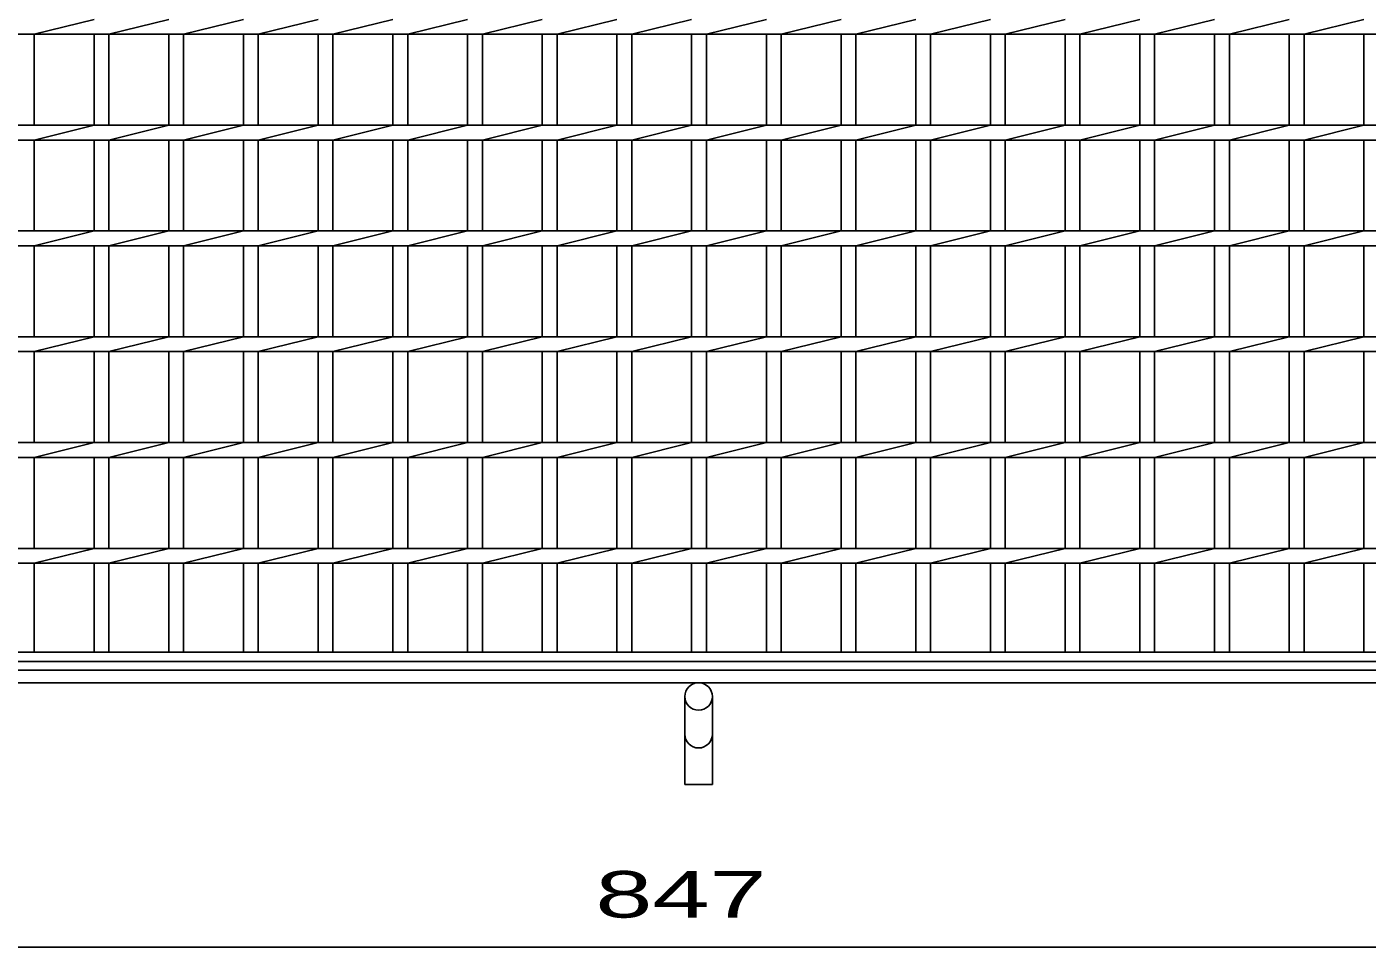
# Model space of a CAD drawing. Units: millimetres, scale not verified. Extents: x -1820 to 1731, y -1282 to 1054.
# Drawn here: x -1168 to -535, y -236 to 199 of the extents above; entities that cross this region are included whole.
import ezdxf
from ezdxf.enums import TextEntityAlignment as Align

# ---------------------------------------------------------------- set-up
doc = ezdxf.new("R2010")
doc.units = ezdxf.units.MM
doc.header["$LTSCALE"] = 10
for name, color, linetype, lineweight in [('16', 3, 'Continuous', 25), ('19', 6, 'Continuous', 25), ('22', 4, 'Continuous', 25)]:
    doc.layers.add(name, color=color, linetype=linetype, lineweight=lineweight)
doc.styles.add('ベクトル', font='')
doc.styles.get('ベクトル').set_extended_font_data('ベクトル')

msp = doc.modelspace()

# ---------------------------------------------------------------- linework, layer by layer
at = {"layer": '16'}
for p, q in [((-1164.5, 195.5), (-1136.2, 202.5)), ((-1129.2, 195.5), (-1100.9, 202.5)), ((-1093.9, 195.5), (-1065.6, 202.5)), ((-1058.6, 195.5), (-1030.3, 202.5)), ((-1023.3, 195.5), (-995, 202.5)), ((-988, 195.5), (-959.7, 202.5)), ((-952.7, 195.5), (-924.4, 202.5)), ((-917.4, 195.5), (-889.1, 202.5)), ((-882.1, 195.5), (-853.8, 202.5)), ((-846.8, 195.5), (-818.5, 202.5)), ((-811.5, 195.5), (-783.2, 202.5)), ((-776.2, 195.5), (-747.9, 202.5)), ((-740.9, 195.5), (-712.6, 202.5)), ((-705.6, 195.5), (-677.3, 202.5)), ((-670.3, 195.5), (-642, 202.5)), ((-635, 195.5), (-606.7, 202.5)), ((-599.7, 195.5), (-571.4, 202.5)), ((-564.4, 195.5), (-536.1, 202.5)), ((-1348, 195.5), (-353, 195.5)), ((-1164.5, 152.5), (-1164.5, 195.5)), ((-1136.2, 152.5), (-1136.2, 195.5)), ((-1129.2, 152.5), (-1129.2, 195.5)), ((-1100.9, 152.5), (-1100.9, 195.5)), ((-1093.9, 152.5), (-1093.9, 195.5)), ((-1065.6, 152.5), (-1065.6, 195.5)), ((-1058.6, 152.5), (-1058.6, 195.5)), ((-1030.3, 152.5), (-1030.3, 195.5)), ((-1023.3, 152.5), (-1023.3, 195.5)), ((-995, 152.5), (-995, 195.5)), ((-988, 152.5), (-988, 195.5)), ((-959.7, 152.5), (-959.7, 195.5)), ((-952.7, 152.5), (-952.7, 195.5)), ((-924.4, 152.5), (-924.4, 195.5)), ((-917.4, 152.5), (-917.4, 195.5)), ((-889.1, 152.5), (-889.1, 195.5)), ((-882.1, 152.5), (-882.1, 195.5)), ((-853.8, 152.5), (-853.8, 195.5)), ((-846.8, 152.5), (-846.8, 195.5)), ((-818.5, 152.5), (-818.5, 195.5)), ((-811.5, 152.5), (-811.5, 195.5)), ((-783.2, 152.5), (-783.2, 195.5)), ((-776.2, 152.5), (-776.2, 195.5)), ((-747.9, 152.5), (-747.9, 195.5)), ((-740.9, 152.5), (-740.9, 195.5)), ((-712.6, 152.5), (-712.6, 195.5)), ((-705.6, 152.5), (-705.6, 195.5)), ((-677.3, 152.5), (-677.3, 195.5)), ((-670.3, 152.5), (-670.3, 195.5)), ((-642, 152.5), (-642, 195.5)), ((-635, 152.5), (-635, 195.5)), ((-606.7, 152.5), (-606.7, 195.5)), ((-599.7, 152.5), (-599.7, 195.5)), ((-571.4, 152.5), (-571.4, 195.5)), ((-564.4, 152.5), (-564.4, 195.5)), ((-536.1, 152.5), (-536.1, 195.5)), ((-1348, 152.5), (-353, 152.5)), ((-1164.5, 145.5), (-1136.2, 152.5)), ((-1129.2, 145.5), (-1100.9, 152.5)), ((-1093.9, 145.5), (-1065.6, 152.5)), ((-1058.6, 145.5), (-1030.3, 152.5)), ((-1023.3, 145.5), (-995, 152.5)), ((-988, 145.5), (-959.7, 152.5)), ((-952.7, 145.5), (-924.4, 152.5)), ((-917.4, 145.5), (-889.1, 152.5)), ((-882.1, 145.5), (-853.8, 152.5)), ((-846.8, 145.5), (-818.5, 152.5)), ((-811.5, 145.5), (-783.2, 152.5)), ((-776.2, 145.5), (-747.9, 152.5)), ((-740.9, 145.5), (-712.6, 152.5)), ((-705.6, 145.5), (-677.3, 152.5)), ((-670.3, 145.5), (-642, 152.5)), ((-635, 145.5), (-606.7, 152.5)), ((-599.7, 145.5), (-571.4, 152.5)), ((-564.4, 145.5), (-536.1, 152.5)), ((-1348, 145.5), (-353, 145.5)), ((-1164.5, 102.5), (-1164.5, 145.5)), ((-1136.2, 102.5), (-1136.2, 145.5)), ((-1129.2, 102.5), (-1129.2, 145.5)), ((-1100.9, 102.5), (-1100.9, 145.5)), ((-1093.9, 102.5), (-1093.9, 145.5)), ((-1065.6, 102.5), (-1065.6, 145.5)), ((-1058.6, 102.5), (-1058.6, 145.5)), ((-1030.3, 102.5), (-1030.3, 145.5)), ((-1023.3, 102.5), (-1023.3, 145.5)), ((-995, 102.5), (-995, 145.5)), ((-988, 102.5), (-988, 145.5)), ((-959.7, 102.5), (-959.7, 145.5)), ((-952.7, 102.5), (-952.7, 145.5)), ((-924.4, 102.5), (-924.4, 145.5)), ((-917.4, 102.5), (-917.4, 145.5)), ((-889.1, 102.5), (-889.1, 145.5)), ((-882.1, 102.5), (-882.1, 145.5)), ((-853.8, 102.5), (-853.8, 145.5)), ((-846.8, 102.5), (-846.8, 145.5)), ((-818.5, 102.5), (-818.5, 145.5)), ((-811.5, 102.5), (-811.5, 145.5)), ((-783.2, 102.5), (-783.2, 145.5)), ((-776.2, 102.5), (-776.2, 145.5)), ((-747.9, 102.5), (-747.9, 145.5)), ((-740.9, 102.5), (-740.9, 145.5)), ((-712.6, 102.5), (-712.6, 145.5)), ((-705.6, 102.5), (-705.6, 145.5)), ((-677.3, 102.5), (-677.3, 145.5)), ((-670.3, 102.5), (-670.3, 145.5)), ((-642, 102.5), (-642, 145.5)), ((-635, 102.5), (-635, 145.5)), ((-606.7, 102.5), (-606.7, 145.5)), ((-599.7, 102.5), (-599.7, 145.5)), ((-571.4, 102.5), (-571.4, 145.5)), ((-564.4, 102.5), (-564.4, 145.5)), ((-536.1, 102.5), (-536.1, 145.5)), ((-1348, 102.5), (-353, 102.5)), ((-1164.5, 95.5), (-1136.2, 102.5)), ((-1129.2, 95.5), (-1100.9, 102.5)), ((-1093.9, 95.5), (-1065.6, 102.5)), ((-1058.6, 95.5), (-1030.3, 102.5)), ((-1023.3, 95.5), (-995, 102.5)), ((-988, 95.5), (-959.7, 102.5)), ((-952.7, 95.5), (-924.4, 102.5)), ((-917.4, 95.5), (-889.1, 102.5)), ((-882.1, 95.5), (-853.8, 102.5)), ((-846.8, 95.5), (-818.5, 102.5)), ((-811.5, 95.5), (-783.2, 102.5)), ((-776.2, 95.5), (-747.9, 102.5)), ((-740.9, 95.5), (-712.6, 102.5)), ((-705.6, 95.5), (-677.3, 102.5)), ((-670.3, 95.5), (-642, 102.5)), ((-635, 95.5), (-606.7, 102.5)), ((-599.7, 95.5), (-571.4, 102.5)), ((-564.4, 95.5), (-536.1, 102.5)), ((-1348, 95.5), (-353, 95.5)), ((-1164.5, 52.5), (-1164.5, 95.5)), ((-1136.2, 52.5), (-1136.2, 95.5)), ((-1129.2, 52.5), (-1129.2, 95.5)), ((-1100.9, 52.5), (-1100.9, 95.5)), ((-1093.9, 52.5), (-1093.9, 95.5)), ((-1065.6, 52.5), (-1065.6, 95.5)), ((-1058.6, 52.5), (-1058.6, 95.5)), ((-1030.3, 52.5), (-1030.3, 95.5)), ((-1023.3, 52.5), (-1023.3, 95.5)), ((-995, 52.5), (-995, 95.5)), ((-988, 52.5), (-988, 95.5)), ((-959.7, 52.5), (-959.7, 95.5)), ((-952.7, 52.5), (-952.7, 95.5)), ((-924.4, 52.5), (-924.4, 95.5)), ((-917.4, 52.5), (-917.4, 95.5)), ((-889.1, 52.5), (-889.1, 95.5)), ((-882.1, 52.5), (-882.1, 95.5)), ((-853.8, 52.5), (-853.8, 95.5)), ((-846.8, 52.5), (-846.8, 95.5)), ((-818.5, 52.5), (-818.5, 95.5)), ((-811.5, 52.5), (-811.5, 95.5)), ((-783.2, 52.5), (-783.2, 95.5)), ((-776.2, 52.5), (-776.2, 95.5)), ((-747.9, 52.5), (-747.9, 95.5)), ((-740.9, 52.5), (-740.9, 95.5)), ((-712.6, 52.5), (-712.6, 95.5)), ((-705.6, 52.5), (-705.6, 95.5)), ((-677.3, 52.5), (-677.3, 95.5)), ((-670.3, 52.5), (-670.3, 95.5)), ((-642, 52.5), (-642, 95.5)), ((-635, 52.5), (-635, 95.5)), ((-606.7, 52.5), (-606.7, 95.5)), ((-599.7, 52.5), (-599.7, 95.5)), ((-571.4, 52.5), (-571.4, 95.5)), ((-564.4, 52.5), (-564.4, 95.5)), ((-536.1, 52.5), (-536.1, 95.5)), ((-1348, 52.5), (-353, 52.5)), ((-1164.5, 45.5), (-1136.2, 52.5)), ((-1129.2, 45.5), (-1100.9, 52.5)), ((-1093.9, 45.5), (-1065.6, 52.5)), ((-1058.6, 45.5), (-1030.3, 52.5)), ((-1023.3, 45.5), (-995, 52.5)), ((-988, 45.5), (-959.7, 52.5)), ((-952.7, 45.5), (-924.4, 52.5)), ((-917.4, 45.5), (-889.1, 52.5)), ((-882.1, 45.5), (-853.8, 52.5)), ((-846.8, 45.5), (-818.5, 52.5)), ((-811.5, 45.5), (-783.2, 52.5)), ((-776.2, 45.5), (-747.9, 52.5)), ((-740.9, 45.5), (-712.6, 52.5)), ((-705.6, 45.5), (-677.3, 52.5)), ((-670.3, 45.5), (-642, 52.5)), ((-635, 45.5), (-606.7, 52.5)), ((-599.7, 45.5), (-571.4, 52.5)), ((-564.4, 45.5), (-536.1, 52.5)), ((-1348, 45.5), (-353, 45.5)), ((-1164.5, 2.5), (-1164.5, 45.5)), ((-1136.2, 2.5), (-1136.2, 45.5)), ((-1129.2, 2.5), (-1129.2, 45.5)), ((-1100.9, 2.5), (-1100.9, 45.5)), ((-1093.9, 2.5), (-1093.9, 45.5)), ((-1065.6, 2.5), (-1065.6, 45.5)), ((-1058.6, 2.5), (-1058.6, 45.5)), ((-1030.3, 2.5), (-1030.3, 45.5)), ((-1023.3, 2.5), (-1023.3, 45.5)), ((-995, 2.5), (-995, 45.5)), ((-988, 2.5), (-988, 45.5)), ((-959.7, 2.5), (-959.7, 45.5)), ((-952.7, 2.5), (-952.7, 45.5)), ((-924.4, 2.5), (-924.4, 45.5)), ((-917.4, 2.5), (-917.4, 45.5)), ((-889.1, 2.5), (-889.1, 45.5)), ((-882.1, 2.5), (-882.1, 45.5)), ((-853.8, 2.5), (-853.8, 45.5)), ((-846.8, 2.5), (-846.8, 45.5)), ((-818.5, 2.5), (-818.5, 45.5)), ((-811.5, 2.5), (-811.5, 45.5)), ((-783.2, 2.5), (-783.2, 45.5)), ((-776.2, 2.5), (-776.2, 45.5)), ((-747.9, 2.5), (-747.9, 45.5)), ((-740.9, 2.5), (-740.9, 45.5)), ((-712.6, 2.5), (-712.6, 45.5)), ((-705.6, 2.5), (-705.6, 45.5)), ((-677.3, 2.5), (-677.3, 45.5)), ((-670.3, 2.5), (-670.3, 45.5)), ((-642, 2.5), (-642, 45.5)), ((-635, 2.5), (-635, 45.5)), ((-606.7, 2.5), (-606.7, 45.5)), ((-599.7, 2.5), (-599.7, 45.5)), ((-571.4, 2.5), (-571.4, 45.5)), ((-564.4, 2.5), (-564.4, 45.5)), ((-536.1, 2.5), (-536.1, 45.5)), ((-1348, 2.5), (-353, 2.5)), ((-1164.5, -4.5), (-1136.2, 2.5)), ((-1129.2, -4.5), (-1100.9, 2.5)), ((-1093.9, -4.5), (-1065.6, 2.5)), ((-1058.6, -4.5), (-1030.3, 2.5)), ((-1023.3, -4.5), (-995, 2.5)), ((-988, -4.5), (-959.7, 2.5)), ((-952.7, -4.5), (-924.4, 2.5)), ((-917.4, -4.5), (-889.1, 2.5)), ((-882.1, -4.5), (-853.8, 2.5)), ((-846.8, -4.5), (-818.5, 2.5)), ((-811.5, -4.5), (-783.2, 2.5)), ((-776.2, -4.5), (-747.9, 2.5)), ((-740.9, -4.5), (-712.6, 2.5)), ((-705.6, -4.5), (-677.3, 2.5)), ((-670.3, -4.5), (-642, 2.5)), ((-635, -4.5), (-606.7, 2.5)), ((-599.7, -4.5), (-571.4, 2.5)), ((-564.4, -4.5), (-536.1, 2.5)), ((-1348, -4.5), (-353, -4.5)), ((-1164.5, -47.5), (-1164.5, -4.5)), ((-1136.2, -47.5), (-1136.2, -4.5)), ((-1129.2, -47.5), (-1129.2, -4.5)), ((-1100.9, -47.5), (-1100.9, -4.5)), ((-1093.9, -47.5), (-1093.9, -4.5)), ((-1065.6, -47.5), (-1065.6, -4.5)), ((-1058.6, -47.5), (-1058.6, -4.5)), ((-1030.3, -47.5), (-1030.3, -4.5)), ((-1023.3, -47.5), (-1023.3, -4.5)), ((-995, -47.5), (-995, -4.5)), ((-988, -47.5), (-988, -4.5)), ((-959.7, -47.5), (-959.7, -4.5)), ((-952.7, -47.5), (-952.7, -4.5)), ((-924.4, -47.5), (-924.4, -4.5)), ((-917.4, -47.5), (-917.4, -4.5)), ((-889.1, -47.5), (-889.1, -4.5)), ((-882.1, -47.5), (-882.1, -4.5)), ((-853.8, -47.5), (-853.8, -4.5)), ((-846.8, -47.5), (-846.8, -4.5)), ((-818.5, -47.5), (-818.5, -4.5)), ((-811.5, -47.5), (-811.5, -4.5)), ((-783.2, -47.5), (-783.2, -4.5)), ((-776.2, -47.5), (-776.2, -4.5)), ((-747.9, -47.5), (-747.9, -4.5)), ((-740.9, -47.5), (-740.9, -4.5)), ((-712.6, -47.5), (-712.6, -4.5)), ((-705.6, -47.5), (-705.6, -4.5)), ((-677.3, -47.5), (-677.3, -4.5)), ((-670.3, -47.5), (-670.3, -4.5)), ((-642, -47.5), (-642, -4.5)), ((-635, -47.5), (-635, -4.5)), ((-606.7, -47.5), (-606.7, -4.5)), ((-599.7, -47.5), (-599.7, -4.5)), ((-571.4, -47.5), (-571.4, -4.5)), ((-564.4, -47.5), (-564.4, -4.5)), ((-536.1, -47.5), (-536.1, -4.5)), ((-1242.1, -47.5), (-458.5, -47.5)), ((-1164.5, -54.5), (-1136.2, -47.5)), ((-1129.2, -54.5), (-1100.9, -47.5)), ((-1093.9, -54.5), (-1065.6, -47.5)), ((-1058.6, -54.5), (-1030.3, -47.5)), ((-1023.3, -54.5), (-995, -47.5)), ((-988, -54.5), (-959.7, -47.5)), ((-952.7, -54.5), (-924.4, -47.5)), ((-917.4, -54.5), (-889.1, -47.5)), ((-882.1, -54.5), (-853.8, -47.5)), ((-846.8, -54.5), (-818.5, -47.5)), ((-811.5, -54.5), (-783.2, -47.5)), ((-776.2, -54.5), (-747.9, -47.5)), ((-740.9, -54.5), (-712.6, -47.5)), ((-705.6, -54.5), (-677.3, -47.5)), ((-670.3, -54.5), (-642, -47.5)), ((-635, -54.5), (-606.7, -47.5)), ((-599.7, -54.5), (-571.4, -47.5)), ((-564.4, -54.5), (-536.1, -47.5)), ((-1242.1, -54.5), (-458.5, -54.5)), ((-1164.5, -96.5), (-1164.5, -54.5)), ((-1136.2, -96.5), (-1136.2, -54.5)), ((-1129.2, -96.5), (-1129.2, -54.5)), ((-1100.9, -96.5), (-1100.9, -54.5)), ((-1093.9, -96.5), (-1093.9, -54.5)), ((-1065.6, -96.5), (-1065.6, -54.5)), ((-1058.6, -96.5), (-1058.6, -54.5)), ((-1030.3, -96.5), (-1030.3, -54.5)), ((-1023.3, -96.5), (-1023.3, -54.5)), ((-995, -96.5), (-995, -54.5)), ((-988, -96.5), (-988, -54.5)), ((-959.7, -96.5), (-959.7, -54.5)), ((-952.7, -96.5), (-952.7, -54.5)), ((-924.4, -96.5), (-924.4, -54.5)), ((-917.4, -96.5), (-917.4, -54.5)), ((-889.1, -96.5), (-889.1, -54.5)), ((-882.1, -96.5), (-882.1, -54.5)), ((-853.8, -96.5), (-853.8, -54.5)), ((-846.8, -96.5), (-846.8, -54.5)), ((-818.5, -96.5), (-818.5, -54.5)), ((-811.5, -96.5), (-811.5, -54.5)), ((-783.2, -96.5), (-783.2, -54.5)), ((-776.2, -96.5), (-776.2, -54.5)), ((-747.9, -96.5), (-747.9, -54.5)), ((-740.9, -96.5), (-740.9, -54.5)), ((-712.6, -96.5), (-712.6, -54.5)), ((-705.6, -96.5), (-705.6, -54.5)), ((-677.3, -96.5), (-677.3, -54.5)), ((-670.3, -96.5), (-670.3, -54.5)), ((-642, -96.5), (-642, -54.5)), ((-635, -96.5), (-635, -54.5)), ((-606.7, -96.5), (-606.7, -54.5)), ((-599.7, -96.5), (-599.7, -54.5)), ((-571.4, -96.5), (-571.4, -54.5)), ((-564.4, -96.5), (-564.4, -54.5)), ((-536.1, -96.5), (-536.1, -54.5)), ((-1348, -96.5), (-353, -96.5)), ((-353, -101), (-1348, -101)), ((-1171.5, -96.5), (-1164.5, -96.5)), ((-1136.2, -96.5), (-1129.2, -96.5)), ((-1100.9, -96.5), (-1093.9, -96.5)), ((-1065.6, -96.5), (-1058.6, -96.5)), ((-1030.3, -96.5), (-1023.3, -96.5)), ((-995, -96.5), (-988, -96.5)), ((-959.7, -96.5), (-952.7, -96.5)), ((-924.4, -96.5), (-917.4, -96.5)), ((-889.1, -96.5), (-882.1, -96.5)), ((-853.8, -96.5), (-846.8, -96.5)), ((-818.5, -96.5), (-811.5, -96.5)), ((-783.2, -96.5), (-776.2, -96.5)), ((-747.9, -96.5), (-740.9, -96.5)), ((-712.6, -96.5), (-705.6, -96.5)), ((-677.3, -96.5), (-670.3, -96.5)), ((-642, -96.5), (-635, -96.5)), ((-606.7, -96.5), (-599.7, -96.5)), ((-571.4, -96.5), (-564.4, -96.5)), ((-536.1, -96.5), (-529.1, -96.5))]:
    msp.add_line(p, q, dxfattribs=at)
at = {"layer": '19'}
for p, q in [((-1350.5, -105), (-350.5, -105)), ((-1350.5, -111), (-350.5, -111)), ((-857, -117.5), (-857, -159.12)), ((-844, -159.12), (-844, -117.5)), ((-857, -159.12), (-844, -159.12))]:
    msp.add_line(p, q, dxfattribs=at)
msp.add_circle((-850.5, -117.5), 6.5, dxfattribs=at)
msp.add_arc((-850.5, -135.34), 6.5, 180, 0, dxfattribs=at)
at = {"layer": '22'}
msp.add_line((-1273.9, -236), (-426.7, -236), dxfattribs=at)

# ---------------------------------------------------------------- texts
at = {"layer": '22', "color": 2, "style": 'ベクトル', "width": 1.65}
msp.add_text(' 847 ', height=21.99, dxfattribs=at).set_placement((-912.8, -211), align=Align.MIDDLE_LEFT)

doc.saveas('drawing.dxf')
